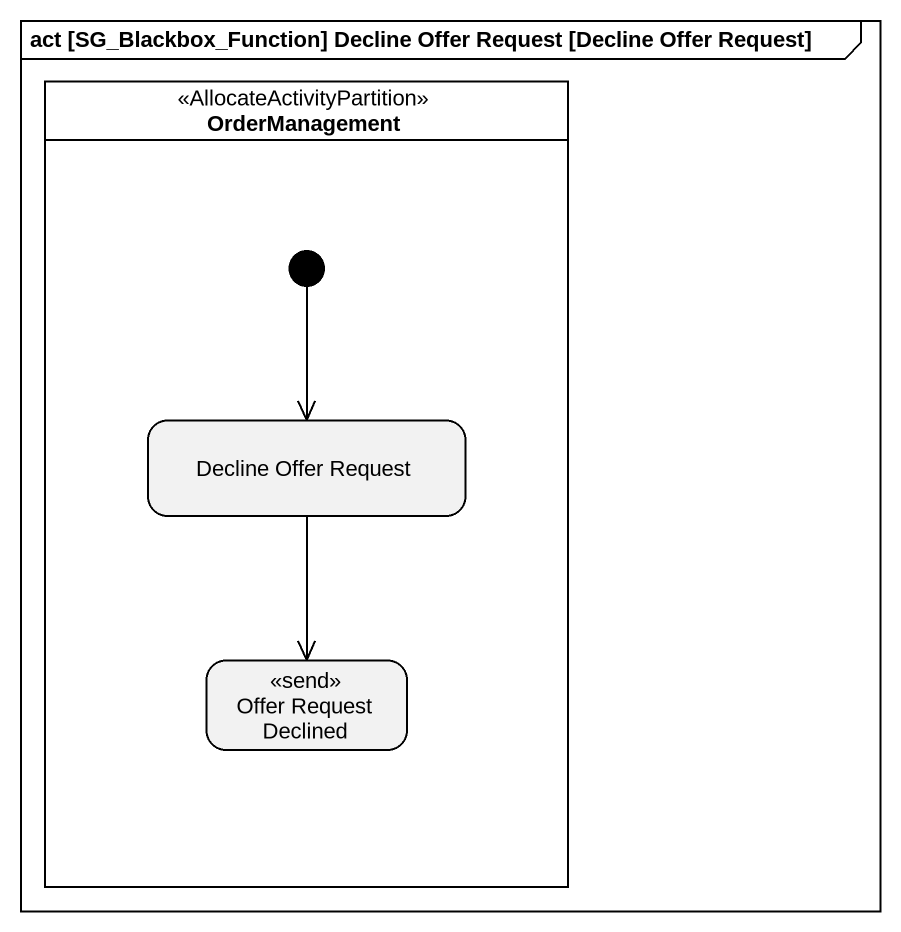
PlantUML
@startuml
mainframe act [SG_Blackbox_Function] Decline Offer Request [Decline Offer Request]
hide empty description
state OrderManagement <<AllocateActivityPartition>> {
  state "Decline Offer Request" as Decline_Offer_Request
  state "Offer Request Declined" as Offer_Request_Declined <<send>>
  [*] --> Decline_Offer_Request
}
Decline_Offer_Request --> Offer_Request_Declined
@enduml
